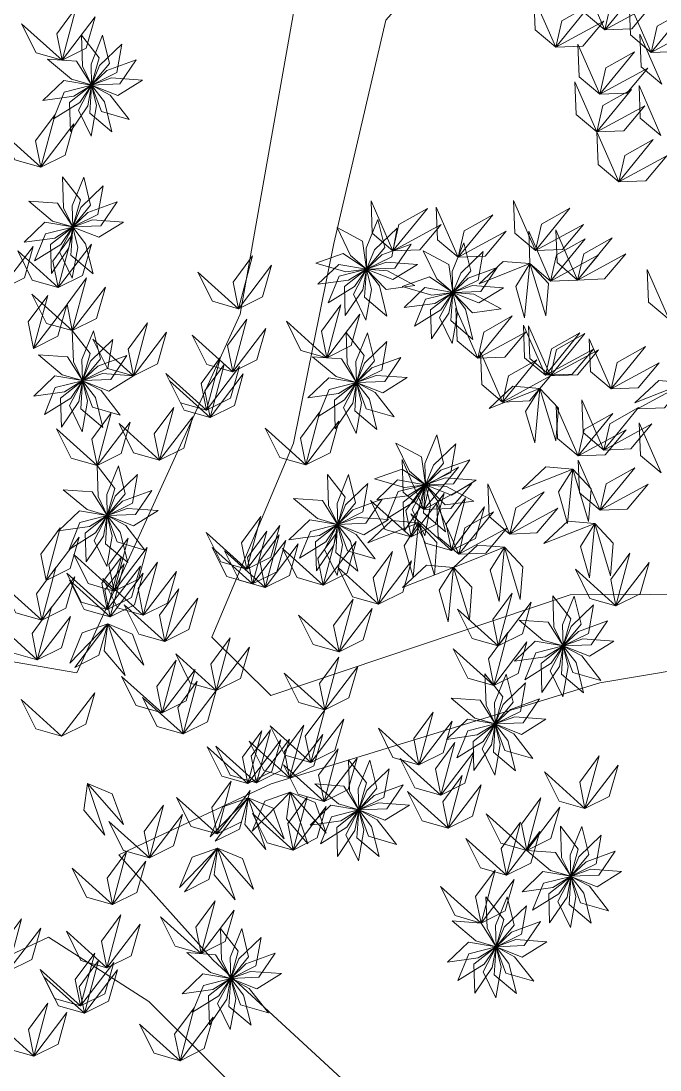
# Model space of a CAD drawing. Header units: inches. Extents: x 4350 to 28384, y -6772 to 993.
# Drawn here: x 5270.4 to 5340.5, y 601.8 to 717 of the extents above; entities that cross this region are included whole.
import ezdxf

# ---------------------------------------------------------------- set-up
doc = ezdxf.new("R2010")
doc.units = ezdxf.units.IN
doc.header["$MEASUREMENT"] = 0
doc.layers.add('nascosti', color=1, linetype='Continuous')

msp = doc.modelspace()

# ---------------------------------------------------------------- linework, layer by layer
at = {"layer": 'nascosti', "linetype": 'Continuous', "lineweight": 0}
for points in [[(5435.18, 640.83), (5410.03, 642.03), (5391.95, 647.76), (5366.13, 654.11), (5330.67, 653.97), (5297.83, 642.89), (5291.36, 649.31), (5300.3, 670.62), (5304.73, 692.56), (5310.44, 717.08), (5321.36, 729.38), (5333.59, 734.58), (5358.07, 738.54), (5380.67, 732.18), (5409, 740.67), (5439.26, 753.04)], [(5305.18, 745.43), (5294.45, 684.78), (5276.54, 645.38), (5236.54, 652.32), (5195.81, 680.54), (5195.71, 706.33), (5189.82, 730.16)], [(5440.23, 498.36), (5418.93, 504.08), (5403.46, 505.31), (5384.08, 514.9), (5363.53, 492.9), (5334.44, 512.13), (5313.09, 530.75), (5311.06, 555.89), (5312.89, 582.33), (5310.26, 596.51), (5291.49, 613.85), (5281.13, 625.41), (5297.87, 633.21), (5333.93, 644.31), (5365.51, 649.59), (5395.2, 641.32), (5435.2, 634.39)], [(5199.59, 535.47), (5207.93, 545.82), (5214.33, 558.74), (5219.45, 569.08), (5227.8, 576.2), (5243.87, 589.16), (5253.51, 598.87), (5265.06, 612.45), (5273.43, 616.36), (5284.42, 609.31), (5297.36, 596.46), (5304.5, 584.88), (5302.06, 547.47), (5305.35, 531.37)]]:
    msp.add_lwpolyline(points, dxfattribs=at)
at = {"layer": 'nascosti', "lineweight": 0}
for points in [[(5334.47, 716.03), (5332.21, 717.93), (5332.07, 721.52), (5334.47, 716.03)], [(5334.47, 716.03), (5335.14, 718.92), (5338.26, 720.68), (5334.47, 716.03)], [(5329.09, 714.12), (5326.83, 716.03), (5326.69, 719.61), (5329.09, 714.12)], [(5339.56, 713.54), (5337.29, 715.45), (5337.15, 719.03), (5339.56, 713.54)], [(5274.91, 712.68), (5274.33, 715.58), (5276.45, 718.47), (5274.91, 712.68)], [(5329.09, 714.12), (5329.76, 717.01), (5332.88, 718.77), (5329.09, 714.12)], [(5334.47, 716.03), (5337.44, 716.14), (5339.75, 718.89), (5334.47, 716.03)], [(5339.56, 713.54), (5340.22, 716.43), (5343.35, 718.19), (5339.56, 713.54)], [(5274.91, 712.68), (5272.06, 713.48), (5270.46, 716.69), (5274.91, 712.68)], [(5274.91, 712.68), (5277.57, 714), (5278.54, 717.45), (5274.91, 712.68)], [(5329.09, 714.12), (5332.06, 714.23), (5334.37, 716.98), (5329.09, 714.12)], [(5340.73, 710.06), (5338.46, 711.97), (5338.32, 715.55), (5340.73, 710.06)], [(5339.56, 713.54), (5342.52, 713.65), (5344.83, 716.4), (5339.56, 713.54)], [(5277.04, 715.44), (5277.15, 712.03), (5278.16, 709.96), (5278.99, 712.93), (5277.04, 715.44)], [(5279.37, 715.42), (5278.09, 712.26), (5278.16, 709.96), (5280.13, 712.33), (5279.37, 715.42)], [(5281.49, 714.46), (5279.04, 712.09), (5278.16, 709.95), (5280.93, 711.32), (5281.49, 714.46)], [(5333.93, 708.95), (5331.67, 710.86), (5331.53, 714.44), (5333.93, 708.95)], [(5333.93, 708.95), (5331.67, 710.86), (5331.53, 714.44), (5333.93, 708.95)], [(5333.93, 708.95), (5334.6, 711.84), (5337.72, 713.6), (5333.93, 708.95)], [(5333.93, 708.95), (5334.6, 711.84), (5337.72, 713.6), (5333.93, 708.95)], [(5273.32, 712.79), (5275.94, 710.6), (5278.15, 709.96), (5276.5, 712.56), (5273.32, 712.79)], [(5283.03, 712.71), (5279.83, 711.55), (5278.16, 709.95), (5281.25, 710.08), (5283.03, 712.71)], [(5333.93, 708.95), (5336.9, 709.06), (5339.21, 711.81), (5333.93, 708.95)], [(5333.93, 708.95), (5336.9, 709.06), (5339.21, 711.81), (5333.93, 708.95)], [(5272.81, 708.26), (5276.19, 708.73), (5278.15, 709.95), (5275.11, 710.46), (5272.81, 708.26)], [(5273.96, 706.23), (5276.85, 708.04), (5278.15, 709.95), (5275.16, 709.18), (5273.96, 706.23)], [(5275.83, 704.85), (5277.74, 707.67), (5278.15, 709.94), (5275.73, 708.03), (5275.83, 704.85)], [(5278.11, 704.34), (5278.7, 707.7), (5278.15, 709.94), (5276.72, 707.21), (5278.11, 704.34)], [(5280.39, 704.81), (5279.57, 708.12), (5278.16, 709.94), (5277.96, 706.86), (5280.39, 704.81)], [(5283.73, 710.49), (5280.33, 710.73), (5278.16, 709.94), (5281.03, 708.81), (5283.73, 710.49)], [(5282.29, 706.16), (5280.19, 708.85), (5278.16, 709.94), (5279.23, 707.05), (5282.29, 706.16)], [(5333.61, 704.82), (5331.34, 706.73), (5331.2, 710.32), (5333.61, 704.82)], [(5340.64, 704.42), (5338.37, 706.32), (5338.23, 709.91), (5340.64, 704.42)], [(5333.61, 704.82), (5334.27, 707.71), (5337.39, 709.47), (5333.61, 704.82)], [(5333.61, 704.82), (5336.57, 704.94), (5338.88, 707.68), (5333.61, 704.82)], [(5272.59, 700.92), (5272.01, 703.83), (5274.14, 706.72), (5272.59, 700.92)], [(5272.59, 700.92), (5275.25, 702.24), (5276.22, 705.7), (5272.59, 700.92)], [(5272.59, 700.92), (5269.74, 701.73), (5268.14, 704.94), (5272.59, 700.92)], [(5336.01, 699.33), (5333.74, 701.24), (5333.61, 704.82), (5336.01, 699.33)], [(5336.01, 699.33), (5336.68, 702.22), (5339.8, 703.98), (5336.01, 699.33)], [(5336.01, 699.33), (5338.98, 699.44), (5341.29, 702.19), (5336.01, 699.33)], [(5274.96, 699.86), (5275.08, 696.45), (5276.09, 694.37), (5276.92, 697.34), (5274.96, 699.86)], [(5277.29, 699.84), (5276.02, 696.68), (5276.09, 694.37), (5278.05, 696.75), (5277.29, 699.84)], [(5279.41, 698.87), (5276.96, 696.5), (5276.09, 694.37), (5278.85, 695.74), (5279.41, 698.87)], [(5271.25, 697.21), (5273.86, 695.02), (5276.08, 694.37), (5274.43, 696.98), (5271.25, 697.21)], [(5280.96, 697.13), (5277.76, 695.96), (5276.09, 694.37), (5279.17, 694.49), (5280.96, 697.13)], [(5311.23, 691.76), (5308.96, 693.67), (5308.83, 697.25), (5311.23, 691.76)], [(5326.86, 691.79), (5324.59, 693.7), (5324.45, 697.28), (5326.86, 691.79)], [(5311.23, 691.76), (5311.89, 694.65), (5315.02, 696.41), (5311.23, 691.76)], [(5318.38, 691.06), (5316.11, 692.97), (5315.97, 696.55), (5318.38, 691.06)], [(5326.86, 691.79), (5327.52, 694.68), (5330.65, 696.44), (5326.86, 691.79)], [(5270.74, 692.68), (5274.11, 693.15), (5276.07, 694.37), (5273.03, 694.88), (5270.74, 692.68)], [(5281.66, 694.91), (5278.26, 695.14), (5276.09, 694.36), (5278.96, 693.23), (5281.66, 694.91)], [(5309.57, 695.2), (5308.28, 692.05), (5308.34, 689.74), (5310.32, 692.11), (5309.57, 695.2)], [(5318.38, 691.06), (5319.04, 693.95), (5322.17, 695.71), (5318.38, 691.06)], [(5271.89, 690.65), (5274.78, 692.45), (5276.07, 694.36), (5273.09, 693.6), (5271.89, 690.65)], [(5273.76, 689.26), (5275.67, 692.09), (5276.08, 694.36), (5273.66, 692.44), (5273.76, 689.26)], [(5276.04, 688.76), (5276.63, 692.12), (5276.08, 694.36), (5274.65, 691.62), (5276.04, 688.76)], [(5278.32, 689.23), (5277.5, 692.53), (5276.08, 694.36), (5275.89, 691.28), (5278.32, 689.23)], [(5305.1, 694.31), (5306.58, 691.24), (5308.33, 689.74), (5307.9, 692.79), (5305.1, 694.31)], [(5311.69, 694.22), (5309.22, 691.87), (5308.34, 689.74), (5311.11, 691.09), (5311.69, 694.22)], [(5311.23, 691.76), (5314.19, 691.87), (5316.5, 694.62), (5311.23, 691.76)], [(5318.38, 691.06), (5321.34, 691.17), (5323.65, 693.92), (5318.38, 691.06)], [(5328.53, 688.43), (5326.26, 690.34), (5326.13, 693.92), (5328.53, 688.43)], [(5326.86, 691.79), (5329.82, 691.9), (5332.13, 694.65), (5326.86, 691.79)], [(5331.49, 688.54), (5329.23, 690.45), (5329.09, 694.04), (5331.49, 688.54)], [(5274.5, 687.71), (5273.91, 690.62), (5276.04, 693.51), (5274.5, 687.71)], [(5274.5, 687.71), (5277.15, 689.03), (5278.13, 692.49), (5274.5, 687.71)], [(5313.22, 692.47), (5310.01, 691.32), (5308.34, 689.73), (5311.42, 689.85), (5313.22, 692.47)], [(5319.02, 692.64), (5317.73, 689.48), (5317.79, 687.18), (5319.77, 689.55), (5319.02, 692.64)], [(5328.53, 688.43), (5329.19, 691.32), (5332.32, 693.08), (5328.53, 688.43)], [(5331.49, 688.54), (5332.16, 691.43), (5335.28, 693.19), (5331.49, 688.54)], [(5268.13, 687.45), (5270.79, 688.77), (5271.76, 692.22), (5268.13, 687.45)], [(5274.5, 687.71), (5271.64, 688.52), (5270.05, 691.73), (5274.5, 687.71)], [(5302.77, 690.39), (5306.04, 689.43), (5308.33, 689.74), (5305.76, 691.46), (5302.77, 690.39)], [(5314.55, 691.75), (5316.03, 688.68), (5317.79, 687.18), (5317.35, 690.23), (5314.55, 691.75)], [(5321.14, 691.66), (5318.68, 689.31), (5317.8, 687.18), (5320.57, 688.53), (5321.14, 691.66)], [(5331.49, 688.54), (5334.46, 688.66), (5336.77, 691.4), (5331.49, 688.54)], [(5294.26, 685.39), (5293.68, 688.3), (5295.81, 691.19), (5294.26, 685.39)], [(5294.26, 685.39), (5296.92, 686.71), (5297.89, 690.17), (5294.26, 685.39)], [(5302.98, 688.07), (5306.36, 688.53), (5308.32, 689.73), (5305.29, 690.26), (5302.98, 688.07)], [(5313.91, 690.25), (5310.52, 690.5), (5308.34, 689.73), (5311.2, 688.58), (5313.91, 690.25)], [(5326.26, 690.34), (5323.31, 690.58), (5320.69, 688.13), (5326.26, 690.34)], [(5326.26, 690.34), (5324.7, 687.82), (5325.68, 684.37), (5326.26, 690.34)], [(5326.26, 690.34), (5328.29, 688.17), (5328, 684.6), (5326.26, 690.34)], [(5328.53, 688.43), (5331.49, 688.54), (5333.8, 691.29), (5328.53, 688.43)], [(5294.26, 685.39), (5291.41, 686.2), (5289.81, 689.41), (5294.26, 685.39)], [(5304.12, 686.04), (5307.02, 687.83), (5308.32, 689.73), (5305.33, 688.98), (5304.12, 686.04)], [(5305.99, 684.64), (5307.91, 687.46), (5308.33, 689.73), (5305.9, 687.82), (5305.99, 684.64)], [(5308.26, 684.13), (5308.87, 687.48), (5308.33, 689.72), (5306.89, 687), (5308.26, 684.13)], [(5310.55, 684.58), (5309.74, 687.89), (5308.33, 689.72), (5308.12, 686.65), (5310.55, 684.58)], [(5313.64, 687.93), (5310.64, 689.55), (5308.34, 689.73), (5310.49, 687.51), (5313.64, 687.93)], [(5322.68, 689.91), (5319.47, 688.76), (5317.8, 687.17), (5320.88, 687.29), (5322.68, 689.91)], [(5341.53, 684.2), (5339.26, 686.11), (5339.12, 689.7), (5341.53, 684.2)], [(5276.04, 682.98), (5275.46, 685.88), (5277.58, 688.77), (5276.04, 682.98)], [(5312.22, 687.83), (5315.49, 686.87), (5317.78, 687.18), (5315.22, 688.9), (5312.22, 687.83)], [(5323.37, 687.69), (5319.97, 687.94), (5317.8, 687.17), (5320.66, 686.02), (5323.37, 687.69)], [(5271.79, 681.03), (5271.21, 683.94), (5273.34, 686.83), (5271.79, 681.03)], [(5276.04, 682.98), (5273.19, 683.78), (5271.59, 687), (5276.04, 682.98)], [(5276.04, 682.98), (5278.7, 684.3), (5279.67, 687.75), (5276.04, 682.98)], [(5312.44, 685.51), (5315.81, 685.97), (5317.78, 687.17), (5314.74, 687.7), (5312.44, 685.51)], [(5313.58, 683.47), (5316.47, 685.27), (5317.78, 687.17), (5314.79, 686.42), (5313.58, 683.47)], [(5315.44, 682.08), (5317.36, 684.9), (5317.78, 687.17), (5315.35, 685.26), (5315.44, 682.08)], [(5317.72, 681.57), (5318.32, 684.92), (5317.78, 687.16), (5316.34, 684.44), (5317.72, 681.57)], [(5320, 682.02), (5319.19, 685.33), (5317.79, 687.16), (5317.58, 684.08), (5320, 682.02)], [(5323.1, 685.37), (5320.09, 686.99), (5317.79, 687.16), (5319.94, 684.95), (5323.1, 685.37)], [(5271.79, 681.03), (5274.45, 682.36), (5275.42, 685.81), (5271.79, 681.03)], [(5303.98, 680.01), (5303.4, 682.91), (5305.52, 685.8), (5303.98, 680.01)], [(5303.98, 680.01), (5306.64, 681.33), (5307.61, 684.78), (5303.98, 680.01)], [(5320.54, 679.94), (5318.27, 681.85), (5318.13, 685.44), (5320.54, 679.94)], [(5320.54, 679.94), (5321.2, 682.83), (5324.32, 684.59), (5320.54, 679.94)], [(5282.74, 678.03), (5282.16, 680.93), (5284.28, 683.82), (5282.74, 678.03)], [(5293.65, 678.46), (5293.06, 681.36), (5295.19, 684.25), (5293.65, 678.46)], [(5303.98, 680.01), (5301.13, 680.81), (5299.53, 684.03), (5303.98, 680.01)], [(5327.95, 678.08), (5325.68, 679.99), (5325.54, 683.57), (5327.95, 678.08)], [(5328.51, 678), (5326.24, 679.91), (5326.1, 683.5), (5328.51, 678)], [(5276.04, 682.98), (5276.16, 679.57), (5277.16, 677.5), (5277.99, 680.47), (5276.04, 682.98)], [(5278.37, 682.96), (5277.1, 679.8), (5277.17, 677.49), (5279.13, 679.87), (5278.37, 682.96)], [(5282.74, 678.03), (5285.4, 679.35), (5286.37, 682.8), (5282.74, 678.03)], [(5293.65, 678.46), (5290.79, 679.27), (5289.19, 682.48), (5293.65, 678.46)], [(5293.65, 678.46), (5296.3, 679.78), (5297.28, 683.23), (5293.65, 678.46)], [(5306.11, 682.77), (5306.22, 679.36), (5307.23, 677.29), (5308.06, 680.26), (5306.11, 682.77)], [(5308.44, 682.75), (5307.16, 679.59), (5307.23, 677.29), (5309.2, 679.66), (5308.44, 682.75)], [(5320.54, 679.94), (5323.5, 680.06), (5325.81, 682.8), (5320.54, 679.94)], [(5327.95, 678.08), (5328.61, 680.97), (5331.74, 682.73), (5327.95, 678.08)], [(5328.51, 678), (5329.17, 680.89), (5332.3, 682.65), (5328.51, 678)], [(5280.49, 681.99), (5278.04, 679.63), (5277.17, 677.49), (5279.93, 678.86), (5280.49, 681.99)], [(5282.74, 678.03), (5279.89, 678.83), (5278.29, 682.05), (5282.74, 678.03)], [(5310.56, 681.79), (5308.11, 679.42), (5307.23, 677.28), (5310, 678.65), (5310.56, 681.79)], [(5327.95, 678.08), (5330.91, 678.19), (5333.22, 680.94), (5327.95, 678.08)], [(5335.16, 676.58), (5332.89, 678.49), (5332.75, 682.08), (5335.16, 676.58)], [(5335.16, 676.58), (5335.82, 679.47), (5338.95, 681.23), (5335.16, 676.58)], [(5272.33, 680.33), (5274.94, 678.14), (5277.16, 677.49), (5275.51, 680.1), (5272.33, 680.33)], [(5282.04, 680.25), (5278.84, 679.08), (5277.17, 677.49), (5280.25, 677.62), (5282.04, 680.25)], [(5290.76, 674.26), (5290.18, 677.16), (5292.3, 680.05), (5290.76, 674.26)], [(5302.39, 680.12), (5305.01, 677.93), (5307.22, 677.29), (5305.57, 679.89), (5302.39, 680.12)], [(5312.1, 680.04), (5308.9, 678.88), (5307.23, 677.28), (5310.32, 677.41), (5312.1, 680.04)], [(5323.24, 675.14), (5320.97, 677.05), (5320.83, 680.64), (5323.24, 675.14)], [(5323.24, 675.14), (5323.9, 678.03), (5327.03, 679.79), (5323.24, 675.14)], [(5328.51, 678), (5331.47, 678.12), (5333.78, 680.86), (5328.51, 678)], [(5291.17, 673.45), (5290.58, 676.36), (5292.71, 679.25), (5291.17, 673.45)], [(5290.76, 674.26), (5293.41, 675.58), (5294.39, 679.03), (5290.76, 674.26)], [(5335.16, 676.58), (5338.12, 676.7), (5340.43, 679.44), (5335.16, 676.58)], [(5271.82, 675.8), (5275.19, 676.27), (5277.15, 677.49), (5274.11, 678), (5271.82, 675.8)], [(5272.97, 673.77), (5275.86, 675.58), (5277.15, 677.48), (5274.17, 676.72), (5272.97, 673.77)], [(5274.84, 672.38), (5276.75, 675.21), (5277.16, 677.48), (5274.74, 675.57), (5274.84, 672.38)], [(5277.12, 671.88), (5277.71, 675.24), (5277.16, 677.48), (5275.73, 674.75), (5277.12, 671.88)], [(5279.4, 672.35), (5278.58, 675.65), (5277.16, 677.48), (5276.97, 674.4), (5279.4, 672.35)], [(5282.74, 678.03), (5279.34, 678.26), (5277.17, 677.48), (5280.04, 676.35), (5282.74, 678.03)], [(5281.3, 673.7), (5279.2, 676.39), (5277.17, 677.48), (5278.24, 674.59), (5281.3, 673.7)], [(5290.76, 674.26), (5287.91, 675.06), (5286.31, 678.28), (5290.76, 674.26)], [(5291.17, 673.45), (5293.82, 674.77), (5294.8, 678.23), (5291.17, 673.45)], [(5301.88, 675.59), (5305.26, 676.07), (5307.22, 677.28), (5304.18, 677.8), (5301.88, 675.59)], [(5312.8, 677.82), (5309.4, 678.06), (5307.23, 677.28), (5310.1, 676.14), (5312.8, 677.82)], [(5323.24, 675.14), (5326.2, 675.26), (5328.51, 678), (5323.24, 675.14)], [(5343.34, 677.26), (5340.39, 677.5), (5337.77, 675.05), (5343.34, 677.26)], [(5291.17, 673.45), (5288.31, 674.26), (5286.71, 677.47), (5291.17, 673.45)], [(5303.03, 673.56), (5305.92, 675.37), (5307.22, 677.28), (5304.23, 676.51), (5303.03, 673.56)], [(5304.9, 672.18), (5306.81, 675), (5307.22, 677.27), (5304.8, 675.36), (5304.9, 672.18)], [(5307.18, 671.67), (5307.77, 675.03), (5307.22, 677.27), (5305.79, 674.54), (5307.18, 671.67)], [(5309.46, 672.14), (5308.64, 675.45), (5307.23, 677.27), (5307.03, 674.19), (5309.46, 672.14)], [(5311.36, 673.5), (5309.26, 676.18), (5307.23, 677.27), (5308.3, 674.38), (5311.36, 673.5)], [(5327.35, 676.63), (5324.4, 676.87), (5321.78, 674.42), (5327.35, 676.63)], [(5327.35, 676.63), (5325.79, 674.11), (5326.78, 670.66), (5327.35, 676.63)], [(5327.35, 676.63), (5329.38, 674.47), (5329.09, 670.89), (5327.35, 676.63)], [(5338.07, 674.4), (5341.03, 674.51), (5343.34, 677.26), (5338.07, 674.4)], [(5334.37, 669.87), (5332.1, 671.78), (5331.96, 675.37), (5334.37, 669.87)], [(5285.62, 668.76), (5285.04, 671.66), (5287.17, 674.55), (5285.62, 668.76)], [(5301.66, 668.25), (5301.08, 671.16), (5303.21, 674.05), (5301.66, 668.25)], [(5331.56, 669.22), (5329.29, 671.13), (5329.15, 674.72), (5331.56, 669.22)], [(5334.37, 669.87), (5335.03, 672.76), (5338.16, 674.52), (5334.37, 669.87)], [(5278.76, 668.16), (5278.17, 671.06), (5280.3, 673.95), (5278.76, 668.16)], [(5278.76, 668.16), (5281.41, 669.48), (5282.39, 672.93), (5278.76, 668.16)], [(5285.62, 668.76), (5288.28, 670.08), (5289.25, 673.53), (5285.62, 668.76)], [(5301.66, 668.25), (5304.32, 669.57), (5305.29, 673.03), (5301.66, 668.25)], [(5331.56, 669.22), (5332.22, 672.11), (5335.35, 673.87), (5331.56, 669.22)], [(5278.76, 668.16), (5275.91, 668.97), (5274.31, 672.18), (5278.76, 668.16)], [(5285.62, 668.76), (5282.77, 669.56), (5281.17, 672.78), (5285.62, 668.76)], [(5301.66, 668.25), (5298.81, 669.06), (5297.21, 672.27), (5301.66, 668.25)], [(5331.56, 669.22), (5334.52, 669.34), (5336.83, 672.08), (5331.56, 669.22)], [(5334.37, 669.87), (5337.33, 669.99), (5339.64, 672.73), (5334.37, 669.87)], [(5340.67, 667.36), (5338.4, 669.27), (5338.26, 672.86), (5340.67, 667.36)], [(5311.55, 670.63), (5313.03, 667.56), (5314.79, 666.06), (5314.35, 669.11), (5311.55, 670.63)], [(5316.03, 671.52), (5314.73, 668.37), (5314.8, 666.06), (5316.77, 668.43), (5316.03, 671.52)], [(5318.14, 670.54), (5315.68, 668.19), (5314.8, 666.06), (5317.57, 667.41), (5318.14, 670.54)], [(5314.63, 663.33), (5312.36, 665.24), (5312.22, 668.83), (5314.63, 663.33)], [(5319.68, 668.79), (5316.47, 667.64), (5314.8, 666.05), (5317.88, 666.17), (5319.68, 668.79)], [(5333.97, 663.25), (5331.71, 665.16), (5331.57, 668.74), (5333.97, 663.25)], [(5278.76, 668.16), (5278.88, 664.75), (5279.88, 662.68), (5280.71, 665.65), (5278.76, 668.16)], [(5281.09, 668.14), (5279.81, 664.98), (5279.88, 662.67), (5281.85, 665.05), (5281.09, 668.14)], [(5283.21, 667.17), (5280.76, 664.81), (5279.89, 662.67), (5282.65, 664.04), (5283.21, 667.17)], [(5304.03, 667.19), (5304.15, 663.78), (5305.16, 661.7), (5305.99, 664.68), (5304.03, 667.19)], [(5306.36, 667.17), (5305.09, 664.01), (5305.16, 661.7), (5307.13, 664.08), (5306.36, 667.17)], [(5309.22, 666.71), (5312.5, 665.76), (5314.78, 666.06), (5312.22, 667.78), (5309.22, 666.71)], [(5314.63, 663.33), (5315.29, 666.22), (5318.42, 667.98), (5314.63, 663.33)], [(5330.96, 667.77), (5328.01, 668.01), (5325.39, 665.56), (5330.96, 667.77)], [(5330.96, 667.77), (5329.4, 665.26), (5330.39, 661.8), (5330.96, 667.77)], [(5330.96, 667.77), (5332.99, 665.61), (5332.7, 662.03), (5330.96, 667.77)], [(5333.97, 663.25), (5334.64, 666.14), (5337.76, 667.9), (5333.97, 663.25)], [(5308.48, 666.2), (5306.03, 663.84), (5305.16, 661.7), (5307.92, 663.07), (5308.48, 666.2)], [(5309.44, 664.39), (5312.82, 664.85), (5314.78, 666.05), (5311.74, 666.58), (5309.44, 664.39)], [(5310.58, 662.36), (5313.48, 664.15), (5314.78, 666.05), (5311.79, 665.3), (5310.58, 662.36)], [(5312.45, 660.96), (5314.36, 663.78), (5314.78, 666.05), (5312.36, 664.14), (5312.45, 660.96)], [(5313.22, 660.32), (5312.63, 663.22), (5314.76, 666.11), (5313.22, 660.32)], [(5314.72, 660.45), (5315.33, 663.8), (5314.79, 666.04), (5313.34, 663.32), (5314.72, 660.45)], [(5317, 660.9), (5316.19, 664.21), (5314.79, 666.04), (5314.58, 662.97), (5317, 660.9)], [(5314.63, 663.33), (5317.59, 663.45), (5319.9, 666.19), (5314.63, 663.33)], [(5320.37, 666.57), (5316.97, 666.82), (5314.8, 666.05), (5317.66, 664.9), (5320.37, 666.57)], [(5320.1, 664.25), (5317.1, 665.87), (5314.8, 666.05), (5316.94, 663.83), (5320.1, 664.25)], [(5324.04, 660.64), (5321.77, 662.55), (5321.63, 666.14), (5324.04, 660.64)], [(5333.97, 663.25), (5336.94, 663.36), (5339.25, 666.11), (5333.97, 663.25)], [(5275.05, 665.51), (5277.66, 663.32), (5279.87, 662.67), (5278.22, 665.28), (5275.05, 665.51)], [(5284.76, 665.43), (5281.55, 664.26), (5279.89, 662.67), (5282.97, 662.8), (5284.76, 665.43)], [(5313.22, 660.32), (5315.87, 661.64), (5316.85, 665.09), (5313.22, 660.32)], [(5324.04, 660.64), (5324.7, 663.53), (5327.83, 665.29), (5324.04, 660.64)], [(5300.32, 664.54), (5302.93, 662.35), (5305.15, 661.7), (5303.5, 664.31), (5300.32, 664.54)], [(5310.03, 664.46), (5306.83, 663.29), (5305.16, 661.7), (5308.24, 661.83), (5310.03, 664.46)], [(5313.22, 660.32), (5310.37, 661.13), (5308.77, 664.34), (5313.22, 660.32)], [(5318.47, 658.43), (5316.2, 660.34), (5316.06, 663.93), (5318.47, 658.43)], [(5317.65, 658.84), (5317.06, 661.74), (5319.19, 664.63), (5317.65, 658.84)], [(5274.53, 660.98), (5277.91, 661.45), (5279.87, 662.67), (5276.83, 663.18), (5274.53, 660.98)], [(5275.68, 658.95), (5278.57, 660.76), (5279.87, 662.66), (5276.88, 661.9), (5275.68, 658.95)], [(5277.56, 657.57), (5279.46, 660.39), (5279.87, 662.66), (5277.45, 660.75), (5277.56, 657.57)], [(5279.83, 657.06), (5280.42, 660.42), (5279.87, 662.66), (5278.45, 659.93), (5279.83, 657.06)], [(5282.12, 657.53), (5281.29, 660.84), (5279.88, 662.66), (5279.68, 659.58), (5282.12, 657.53)], [(5284.01, 658.88), (5281.91, 661.57), (5279.88, 662.66), (5280.96, 659.77), (5284.01, 658.88)], [(5285.46, 663.21), (5282.06, 663.44), (5279.89, 662.66), (5282.75, 661.53), (5285.46, 663.21)], [(5295.18, 656.78), (5294.59, 659.69), (5296.72, 662.58), (5295.18, 656.78)], [(5317.65, 658.84), (5314.79, 659.65), (5313.19, 662.86), (5317.65, 658.84)], [(5317.65, 658.84), (5320.3, 660.16), (5321.28, 663.61), (5317.65, 658.84)], [(5318.47, 658.43), (5319.13, 661.32), (5322.25, 663.08), (5318.47, 658.43)], [(5324.04, 660.64), (5327, 660.76), (5329.31, 663.5), (5324.04, 660.64)], [(5295.18, 656.78), (5297.83, 658.1), (5298.81, 661.56), (5295.18, 656.78)], [(5299.81, 660.01), (5303.18, 660.48), (5305.14, 661.7), (5302.1, 662.21), (5299.81, 660.01)], [(5300.96, 657.98), (5303.85, 659.79), (5305.14, 661.69), (5302.16, 660.93), (5300.96, 657.98)], [(5302.83, 656.59), (5304.74, 659.42), (5305.15, 661.69), (5302.73, 659.77), (5302.83, 656.59)], [(5305.11, 656.09), (5305.7, 659.45), (5305.15, 661.69), (5303.72, 658.95), (5305.11, 656.09)], [(5307.39, 656.56), (5306.57, 659.86), (5305.15, 661.69), (5304.96, 658.61), (5307.39, 656.56)], [(5310.73, 662.24), (5307.33, 662.47), (5305.16, 661.69), (5308.03, 660.56), (5310.73, 662.24)], [(5309.29, 657.91), (5307.19, 660.6), (5305.16, 661.69), (5306.23, 658.8), (5309.29, 657.91)], [(5314.03, 661.88), (5311.08, 662.12), (5308.46, 659.67), (5314.03, 661.88)], [(5314.03, 661.88), (5312.47, 659.36), (5313.45, 655.91), (5314.03, 661.88)], [(5314.03, 661.88), (5316.06, 659.72), (5315.77, 656.14), (5314.03, 661.88)], [(5333.38, 661.8), (5330.42, 662.04), (5327.8, 659.59), (5333.38, 661.8)], [(5333.38, 661.8), (5331.82, 659.28), (5332.8, 655.83), (5333.38, 661.8)], [(5333.38, 661.8), (5335.4, 659.63), (5335.11, 656.06), (5333.38, 661.8)], [(5273.16, 655.53), (5272.57, 658.43), (5274.7, 661.32), (5273.16, 655.53)], [(5273.16, 655.53), (5275.81, 656.85), (5276.79, 660.3), (5273.16, 655.53)], [(5295.18, 656.78), (5292.33, 657.59), (5290.73, 660.8), (5295.18, 656.78)], [(5295.83, 655.16), (5295.25, 658.07), (5297.38, 660.96), (5295.83, 655.16)], [(5297.2, 654.78), (5296.62, 657.68), (5298.74, 660.57), (5297.2, 654.78)], [(5303.57, 655.04), (5302.98, 657.95), (5305.11, 660.84), (5303.57, 655.04)], [(5318.47, 658.43), (5321.43, 658.55), (5323.74, 661.29), (5318.47, 658.43)], [(5280.64, 654.38), (5280.05, 657.29), (5282.18, 660.18), (5280.64, 654.38)], [(5280.64, 654.38), (5283.29, 655.7), (5284.27, 659.16), (5280.64, 654.38)], [(5295.83, 655.16), (5292.98, 655.97), (5291.38, 659.18), (5295.83, 655.16)], [(5295.83, 655.16), (5298.49, 656.48), (5299.47, 659.94), (5295.83, 655.16)], [(5297.2, 654.78), (5299.86, 656.1), (5300.83, 659.55), (5297.2, 654.78)], [(5303.57, 655.04), (5300.72, 655.85), (5299.12, 659.06), (5303.57, 655.04)], [(5303.57, 655.04), (5306.22, 656.36), (5307.2, 659.82), (5303.57, 655.04)], [(5323.45, 659.19), (5320.49, 659.43), (5317.87, 656.98), (5323.45, 659.19)], [(5323.45, 659.19), (5321.88, 656.67), (5322.87, 653.22), (5323.45, 659.19)], [(5323.45, 659.19), (5325.47, 657.03), (5325.18, 653.45), (5323.45, 659.19)], [(5280.64, 654.38), (5277.79, 655.19), (5276.19, 658.4), (5280.64, 654.38)], [(5279.87, 652.34), (5279.29, 655.25), (5281.42, 658.14), (5279.87, 652.34)], [(5297.2, 654.78), (5294.35, 655.58), (5292.75, 658.8), (5297.2, 654.78)], [(5309.65, 652.93), (5309.06, 655.84), (5311.19, 658.73), (5309.65, 652.93)], [(5335.7, 652.76), (5335.12, 655.66), (5337.24, 658.55), (5335.7, 652.76)], [(5272.68, 651.18), (5272.1, 654.08), (5274.22, 656.97), (5272.68, 651.18)], [(5280.19, 651.56), (5279.61, 654.47), (5281.73, 657.36), (5280.19, 651.56)], [(5279.87, 652.34), (5282.53, 653.66), (5283.51, 657.11), (5279.87, 652.34)], [(5283.83, 651.74), (5283.25, 654.65), (5285.38, 657.54), (5283.83, 651.74)], [(5309.65, 652.93), (5306.8, 653.74), (5305.2, 656.95), (5309.65, 652.93)], [(5309.65, 652.93), (5312.3, 654.26), (5313.28, 657.71), (5309.65, 652.93)], [(5317.87, 656.98), (5314.92, 657.22), (5312.29, 654.77), (5317.87, 656.98)], [(5317.87, 656.98), (5316.31, 654.46), (5317.29, 651.01), (5317.87, 656.98)], [(5317.87, 656.98), (5319.9, 654.82), (5319.61, 651.24), (5317.87, 656.98)], [(5335.7, 652.76), (5332.85, 653.57), (5331.25, 656.78), (5335.7, 652.76)], [(5335.7, 652.76), (5338.35, 654.08), (5339.33, 657.53), (5335.7, 652.76)], [(5272.68, 651.18), (5275.33, 652.5), (5276.31, 655.95), (5272.68, 651.18)], [(5279.87, 652.34), (5277.02, 653.15), (5275.42, 656.36), (5279.87, 652.34)], [(5283.83, 651.74), (5280.98, 652.55), (5279.38, 655.76), (5283.83, 651.74)], [(5280.19, 651.56), (5282.85, 652.88), (5283.82, 656.33), (5280.19, 651.56)], [(5283.83, 651.74), (5286.49, 653.06), (5287.46, 656.52), (5283.83, 651.74)], [(5272.68, 651.18), (5269.83, 651.98), (5268.23, 655.19), (5272.68, 651.18)], [(5280.19, 651.56), (5277.34, 652.37), (5275.74, 655.58), (5280.19, 651.56)], [(5286.19, 648.83), (5285.6, 651.74), (5287.73, 654.63), (5286.19, 648.83)], [(5286.19, 648.83), (5288.84, 650.15), (5289.82, 653.61), (5286.19, 648.83)], [(5305.31, 647.7), (5304.72, 650.6), (5306.85, 653.49), (5305.31, 647.7)], [(5322.78, 648.37), (5322.19, 651.27), (5324.32, 654.16), (5322.78, 648.37)], [(5328.78, 653.84), (5328.9, 650.44), (5329.91, 648.36), (5330.74, 651.33), (5328.78, 653.84)], [(5331.11, 653.82), (5329.84, 650.66), (5329.91, 648.36), (5331.88, 650.73), (5331.11, 653.82)], [(5272.2, 646.82), (5271.62, 649.73), (5273.74, 652.62), (5272.2, 646.82)], [(5286.19, 648.83), (5283.34, 649.64), (5281.74, 652.85), (5286.19, 648.83)], [(5305.31, 647.7), (5307.96, 649.02), (5308.94, 652.47), (5305.31, 647.7)], [(5322.78, 648.37), (5319.92, 649.17), (5318.32, 652.38), (5322.78, 648.37)], [(5322.78, 648.37), (5325.43, 649.69), (5326.41, 653.14), (5322.78, 648.37)], [(5333.23, 652.86), (5330.78, 650.49), (5329.91, 648.36), (5332.67, 649.73), (5333.23, 652.86)], [(5272.2, 646.82), (5274.86, 648.15), (5275.83, 651.6), (5272.2, 646.82)], [(5305.31, 647.7), (5302.46, 648.5), (5300.86, 651.72), (5305.31, 647.7)], [(5325.07, 651.19), (5327.68, 649), (5329.9, 648.36), (5328.25, 650.96), (5325.07, 651.19)], [(5334.78, 651.11), (5331.58, 649.95), (5329.91, 648.35), (5332.99, 648.48), (5334.78, 651.11)], [(5272.2, 646.82), (5269.35, 647.63), (5267.75, 650.84), (5272.2, 646.82)], [(5279.93, 650.77), (5277.13, 649.78), (5275.75, 646.47), (5279.93, 650.77)], [(5276.3, 646), (5278.95, 647.32), (5279.93, 650.77), (5276.3, 646)], [(5279.93, 650.77), (5279.54, 647.83), (5281.85, 645.09), (5279.93, 650.77)], [(5279.93, 650.77), (5282.66, 649.63), (5283.87, 646.25), (5279.93, 650.77)], [(5291.84, 643.46), (5291.25, 646.36), (5293.38, 649.25), (5291.84, 643.46)], [(5322.3, 644.01), (5321.71, 646.92), (5323.84, 649.81), (5322.3, 644.01)], [(5322.3, 644.01), (5324.95, 645.34), (5325.93, 648.79), (5322.3, 644.01)], [(5324.56, 646.66), (5327.93, 647.14), (5329.89, 648.35), (5326.85, 648.87), (5324.56, 646.66)], [(5335.48, 648.89), (5332.08, 649.13), (5329.91, 648.35), (5332.78, 647.21), (5335.48, 648.89)], [(5291.84, 643.46), (5294.49, 644.78), (5295.47, 648.23), (5291.84, 643.46)], [(5322.3, 644.01), (5319.44, 644.82), (5317.84, 648.03), (5322.3, 644.01)], [(5325.71, 644.63), (5328.6, 646.44), (5329.89, 648.35), (5326.91, 647.58), (5325.71, 644.63)], [(5327.58, 643.25), (5329.49, 646.08), (5329.9, 648.35), (5327.48, 646.43), (5327.58, 643.25)], [(5329.86, 642.75), (5330.45, 646.1), (5329.9, 648.34), (5328.47, 645.61), (5329.86, 642.75)], [(5332.14, 643.21), (5331.32, 646.52), (5329.9, 648.34), (5329.71, 645.26), (5332.14, 643.21)], [(5334.04, 644.57), (5331.94, 647.25), (5329.91, 648.34), (5330.98, 645.45), (5334.04, 644.57)], [(5285.89, 640.99), (5285.3, 643.9), (5287.43, 646.79), (5285.89, 640.99)], [(5291.84, 643.46), (5288.98, 644.26), (5287.39, 647.48), (5291.84, 643.46)], [(5303.74, 641.33), (5303.16, 644.24), (5305.28, 647.13), (5303.74, 641.33)], [(5285.89, 640.99), (5288.54, 642.31), (5289.52, 645.77), (5285.89, 640.99)], [(5303.74, 641.33), (5300.89, 642.14), (5299.29, 645.35), (5303.74, 641.33)], [(5303.74, 641.33), (5306.4, 642.65), (5307.37, 646.11), (5303.74, 641.33)], [(5321.32, 645.27), (5321.44, 641.86), (5322.44, 639.79), (5323.27, 642.76), (5321.32, 645.27)], [(5323.65, 645.25), (5322.37, 642.09), (5322.45, 639.79), (5324.41, 642.16), (5323.65, 645.25)], [(5285.89, 640.99), (5283.04, 641.8), (5281.44, 645.01), (5285.89, 640.99)], [(5288.21, 638.68), (5287.62, 641.59), (5289.75, 644.48), (5288.21, 638.68)], [(5325.77, 644.29), (5323.32, 641.92), (5322.45, 639.78), (5325.21, 641.15), (5325.77, 644.29)], [(5274.87, 638.44), (5277.53, 639.76), (5278.5, 643.21), (5274.87, 638.44)], [(5288.21, 638.68), (5290.86, 640), (5291.84, 643.46), (5288.21, 638.68)], [(5274.87, 638.44), (5272.02, 639.24), (5270.42, 642.46), (5274.87, 638.44)], [(5288.21, 638.68), (5285.35, 639.49), (5283.75, 642.7), (5288.21, 638.68)], [(5317.61, 642.62), (5320.22, 640.43), (5322.44, 639.79), (5320.78, 642.39), (5317.61, 642.62)], [(5327.32, 642.54), (5324.11, 641.38), (5322.45, 639.78), (5325.53, 639.91), (5327.32, 642.54)], [(5302.2, 635.54), (5301.61, 638.44), (5303.74, 641.33), (5302.2, 635.54)], [(5314.08, 635.3), (5313.5, 638.2), (5315.63, 641.09), (5314.08, 635.3)], [(5302.2, 635.54), (5299.35, 636.34), (5297.75, 639.56), (5302.2, 635.54)], [(5299.89, 633.87), (5299.31, 636.77), (5301.44, 639.66), (5299.89, 633.87)], [(5302.2, 635.54), (5304.85, 636.86), (5305.83, 640.31), (5302.2, 635.54)], [(5314.08, 635.3), (5316.74, 636.62), (5317.71, 640.07), (5314.08, 635.3)], [(5317.1, 638.09), (5320.47, 638.57), (5322.43, 639.78), (5319.39, 640.3), (5317.1, 638.09)], [(5318.25, 636.06), (5321.14, 637.87), (5322.43, 639.78), (5319.44, 639.01), (5318.25, 636.06)], [(5320.12, 634.68), (5322.03, 637.5), (5322.43, 639.77), (5320.02, 637.86), (5320.12, 634.68)], [(5322.4, 634.17), (5322.99, 637.53), (5322.44, 639.77), (5321.01, 637.04), (5322.4, 634.17)], [(5324.68, 634.64), (5323.85, 637.95), (5322.44, 639.77), (5322.25, 636.69), (5324.68, 634.64)], [(5326.58, 635.99), (5324.48, 638.68), (5322.44, 639.77), (5323.52, 636.88), (5326.58, 635.99)], [(5328.02, 640.32), (5324.62, 640.56), (5322.45, 639.78), (5325.32, 638.64), (5328.02, 640.32)], [(5295.3, 633.24), (5294.71, 636.15), (5296.84, 639.04), (5295.3, 633.24)], [(5296.24, 633.33), (5295.65, 636.24), (5297.78, 639.13), (5296.24, 633.33)], [(5299.89, 633.87), (5302.55, 635.19), (5303.53, 638.64), (5299.89, 633.87)], [(5314.08, 635.3), (5311.23, 636.1), (5309.63, 639.31), (5314.08, 635.3)], [(5295.3, 633.24), (5292.45, 634.05), (5290.85, 637.26), (5295.3, 633.24)], [(5296.24, 633.33), (5293.38, 634.14), (5291.78, 637.35), (5296.24, 633.33)], [(5295.3, 633.24), (5297.95, 634.56), (5298.93, 638.02), (5295.3, 633.24)], [(5299.89, 633.87), (5297.04, 634.67), (5295.44, 637.89), (5299.89, 633.87)], [(5296.24, 633.33), (5298.89, 634.65), (5299.87, 638.11), (5296.24, 633.33)], [(5316.47, 631.96), (5315.89, 634.87), (5318.01, 637.76), (5316.47, 631.96)], [(5303.66, 631.27), (5303.07, 634.17), (5305.2, 637.06), (5303.66, 631.27)], [(5303.66, 631.27), (5306.31, 632.59), (5307.29, 636.04), (5303.66, 631.27)], [(5316.47, 631.96), (5319.12, 633.28), (5320.1, 636.73), (5316.47, 631.96)], [(5332.3, 630.49), (5331.72, 633.4), (5333.85, 636.29), (5332.3, 630.49)], [(5303.66, 631.27), (5300.81, 632.07), (5299.21, 635.29), (5303.66, 631.27)], [(5306.35, 635.84), (5306.47, 632.43), (5307.48, 630.35), (5308.31, 633.32), (5306.35, 635.84)], [(5308.68, 635.82), (5307.41, 632.66), (5307.48, 630.35), (5309.45, 632.73), (5308.68, 635.82)], [(5310.8, 634.85), (5308.35, 632.48), (5307.48, 630.35), (5310.24, 631.72), (5310.8, 634.85)], [(5316.47, 631.96), (5313.62, 632.77), (5312.02, 635.98), (5316.47, 631.96)], [(5332.3, 630.49), (5334.96, 631.81), (5335.93, 635.27), (5332.3, 630.49)], [(5317.29, 628.34), (5316.71, 631.24), (5318.83, 634.13), (5317.29, 628.34)], [(5332.3, 630.49), (5329.45, 631.3), (5327.85, 634.51), (5332.3, 630.49)], [(5277.7, 633.26), (5277.31, 630.32), (5279.62, 627.58), (5277.7, 633.26)], [(5277.7, 633.26), (5280.43, 632.12), (5281.64, 628.74), (5277.7, 633.26)], [(5291.94, 627.7), (5291.35, 630.61), (5293.48, 633.5), (5291.94, 627.7)], [(5291.94, 627.7), (5291.35, 630.61), (5293.48, 633.5), (5291.94, 627.7)], [(5302.64, 633.19), (5305.25, 631), (5307.47, 630.35), (5305.82, 632.96), (5302.64, 633.19)], [(5312.35, 633.11), (5309.15, 631.94), (5307.48, 630.34), (5310.56, 630.47), (5312.35, 633.11)], [(5317.29, 628.34), (5319.94, 629.66), (5320.92, 633.11), (5317.29, 628.34)], [(5291.94, 627.7), (5289.08, 628.51), (5287.48, 631.72), (5291.94, 627.7)], [(5291.94, 627.7), (5289.08, 628.51), (5287.48, 631.72), (5291.94, 627.7)], [(5295.35, 631.68), (5292.56, 630.68), (5291.18, 627.37), (5295.35, 631.68)], [(5291.72, 626.9), (5294.37, 628.22), (5295.35, 631.68), (5291.72, 626.9)], [(5291.94, 627.7), (5294.59, 629.03), (5295.57, 632.48), (5291.94, 627.7)], [(5291.94, 627.7), (5294.59, 629.03), (5295.57, 632.48), (5291.94, 627.7)], [(5295.35, 631.68), (5294.96, 628.74), (5297.28, 626), (5295.35, 631.68)], [(5295.35, 631.68), (5298.09, 630.54), (5299.29, 627.16), (5295.35, 631.68)], [(5299.95, 632.3), (5297.15, 631.3), (5295.77, 627.99), (5299.95, 632.3)], [(5299.95, 632.3), (5299.56, 629.36), (5301.87, 626.62), (5299.95, 632.3)], [(5300.27, 625.93), (5299.68, 628.84), (5301.81, 631.73), (5300.27, 625.93)], [(5299.95, 632.3), (5302.68, 631.16), (5303.89, 627.78), (5299.95, 632.3)], [(5317.29, 628.34), (5314.44, 629.14), (5312.84, 632.36), (5317.29, 628.34)], [(5325.91, 625.89), (5325.33, 628.79), (5327.45, 631.68), (5325.91, 625.89)], [(5284.51, 625.06), (5283.93, 627.97), (5286.05, 630.86), (5284.51, 625.06)], [(5300.27, 625.93), (5302.92, 627.26), (5303.9, 630.71), (5300.27, 625.93)], [(5302.13, 628.66), (5305.5, 629.13), (5307.46, 630.35), (5304.42, 630.86), (5302.13, 628.66)], [(5303.28, 626.63), (5306.17, 628.43), (5307.46, 630.34), (5304.48, 629.57), (5303.28, 626.63)], [(5305.15, 625.24), (5307.06, 628.07), (5307.47, 630.34), (5305.05, 628.42), (5305.15, 625.24)], [(5307.43, 624.74), (5308.02, 628.1), (5307.47, 630.34), (5306.04, 627.6), (5307.43, 624.74)], [(5309.71, 625.21), (5308.89, 628.51), (5307.47, 630.34), (5307.28, 627.26), (5309.71, 625.21)], [(5313.05, 630.88), (5309.65, 631.12), (5307.48, 630.34), (5310.35, 629.2), (5313.05, 630.88)], [(5311.61, 626.56), (5309.51, 629.25), (5307.48, 630.34), (5308.55, 627.44), (5311.61, 626.56)], [(5325.91, 625.89), (5328.57, 627.21), (5329.54, 630.66), (5325.91, 625.89)], [(5284.51, 625.06), (5281.66, 625.87), (5280.06, 629.08), (5284.51, 625.06)], [(5284.51, 625.06), (5287.16, 626.38), (5288.14, 629.84), (5284.51, 625.06)], [(5300.27, 625.93), (5297.42, 626.74), (5295.82, 629.95), (5300.27, 625.93)], [(5325.91, 625.89), (5323.06, 626.69), (5321.46, 629.91), (5325.91, 625.89)], [(5323.69, 623.18), (5323.11, 626.09), (5325.24, 628.98), (5323.69, 623.18)], [(5323.69, 623.18), (5326.35, 624.51), (5327.33, 627.96), (5323.69, 623.18)], [(5329.62, 628.54), (5329.74, 625.13), (5330.74, 623.05), (5331.57, 626.02), (5329.62, 628.54)], [(5331.95, 628.52), (5330.68, 625.36), (5330.75, 623.05), (5332.71, 625.43), (5331.95, 628.52)], [(5323.69, 623.18), (5320.84, 623.99), (5319.24, 627.2), (5323.69, 623.18)], [(5334.07, 627.55), (5331.62, 625.18), (5330.75, 623.05), (5333.51, 624.42), (5334.07, 627.55)], [(5280.46, 619.94), (5279.87, 622.85), (5282, 625.74), (5280.46, 619.94)], [(5291.99, 626.14), (5289.2, 625.14), (5287.81, 621.83), (5291.99, 626.14)], [(5288.36, 621.36), (5291.01, 622.68), (5291.99, 626.14), (5288.36, 621.36)], [(5291.99, 626.14), (5291.6, 623.2), (5293.91, 620.46), (5291.99, 626.14)], [(5291.99, 626.14), (5294.72, 625), (5295.93, 621.62), (5291.99, 626.14)], [(5325.91, 625.89), (5328.52, 623.7), (5330.74, 623.05), (5329.08, 625.66), (5325.91, 625.89)], [(5335.62, 625.81), (5332.42, 624.64), (5330.75, 623.05), (5333.83, 623.17), (5335.62, 625.81)], [(5280.46, 619.94), (5283.11, 621.26), (5284.09, 624.72), (5280.46, 619.94)], [(5280.46, 619.94), (5277.61, 620.75), (5276.01, 623.96), (5280.46, 619.94)], [(5320.89, 617.92), (5320.3, 620.83), (5322.43, 623.72), (5320.89, 617.92)], [(5325.4, 621.36), (5328.77, 621.83), (5330.73, 623.05), (5327.69, 623.56), (5325.4, 621.36)], [(5336.32, 623.59), (5332.92, 623.82), (5330.75, 623.04), (5333.62, 621.91), (5336.32, 623.59)], [(5320.89, 617.92), (5323.54, 619.25), (5324.52, 622.7), (5320.89, 617.92)], [(5326.55, 619.33), (5329.44, 621.14), (5330.73, 623.04), (5327.75, 622.28), (5326.55, 619.33)], [(5328.42, 617.94), (5330.33, 620.77), (5330.74, 623.04), (5328.32, 621.12), (5328.42, 617.94)], [(5330.7, 617.44), (5331.29, 620.8), (5330.74, 623.04), (5329.31, 620.3), (5330.7, 617.44)], [(5332.98, 617.91), (5332.16, 621.21), (5330.74, 623.04), (5330.55, 619.96), (5332.98, 617.91)], [(5334.88, 619.26), (5332.78, 621.95), (5330.75, 623.04), (5331.82, 620.15), (5334.88, 619.26)], [(5320.89, 617.92), (5318.04, 618.73), (5316.44, 621.94), (5320.89, 617.92)], [(5290.18, 614.56), (5289.59, 617.46), (5291.72, 620.35), (5290.18, 614.56)], [(5321.43, 620.8), (5321.55, 617.4), (5322.55, 615.32), (5323.38, 618.29), (5321.43, 620.8)], [(5323.76, 620.79), (5322.48, 617.63), (5322.55, 615.32), (5324.52, 617.7), (5323.76, 620.79)], [(5279.84, 613.01), (5279.26, 615.91), (5281.38, 618.8), (5279.84, 613.01)], [(5290.18, 614.56), (5292.83, 615.88), (5293.81, 619.33), (5290.18, 614.56)], [(5325.88, 619.82), (5323.43, 617.45), (5322.55, 615.32), (5325.32, 616.69), (5325.88, 619.82)], [(5268.94, 612.58), (5268.35, 615.48), (5270.48, 618.37), (5268.94, 612.58)], [(5279.84, 613.01), (5282.49, 614.33), (5283.47, 617.78), (5279.84, 613.01)], [(5290.18, 614.56), (5287.32, 615.36), (5285.72, 618.58), (5290.18, 614.56)], [(5317.72, 618.15), (5320.33, 615.96), (5322.54, 615.32), (5320.89, 617.92), (5317.72, 618.15)], [(5327.42, 618.08), (5324.22, 616.91), (5322.56, 615.31), (5325.64, 615.44), (5327.42, 618.08)], [(5268.94, 612.58), (5271.59, 613.9), (5272.57, 617.35), (5268.94, 612.58)], [(5279.84, 613.01), (5276.99, 613.82), (5275.39, 617.03), (5279.84, 613.01)], [(5292.3, 617.32), (5292.42, 613.91), (5293.42, 611.84), (5294.25, 614.81), (5292.3, 617.32)], [(5294.63, 617.3), (5293.35, 614.14), (5293.43, 611.84), (5295.39, 614.21), (5294.63, 617.3)], [(5296.75, 616.34), (5294.3, 613.97), (5293.43, 611.83), (5296.19, 613.2), (5296.75, 616.34)], [(5317.2, 613.62), (5320.58, 614.1), (5322.54, 615.31), (5319.5, 615.83), (5317.2, 613.62)], [(5318.35, 611.6), (5321.24, 613.4), (5322.54, 615.31), (5319.55, 614.54), (5318.35, 611.6)], [(5320.23, 610.21), (5322.13, 613.04), (5322.54, 615.31), (5320.12, 613.39), (5320.23, 610.21)], [(5322.5, 609.71), (5323.09, 613.06), (5322.54, 615.3), (5321.11, 612.57), (5322.5, 609.71)], [(5324.78, 610.17), (5323.96, 613.48), (5322.55, 615.3), (5322.35, 612.23), (5324.78, 610.17)], [(5328.13, 615.85), (5324.73, 616.09), (5322.55, 615.31), (5325.42, 614.17), (5328.13, 615.85)], [(5326.68, 611.53), (5324.58, 614.21), (5322.55, 615.3), (5323.62, 612.41), (5326.68, 611.53)], [(5276.95, 608.81), (5276.37, 611.71), (5278.5, 614.6), (5276.95, 608.81)], [(5288.59, 614.67), (5291.2, 612.48), (5293.42, 611.84), (5291.76, 614.44), (5288.59, 614.67)], [(5298.3, 614.59), (5295.09, 613.43), (5293.43, 611.83), (5296.51, 611.96), (5298.3, 614.59)], [(5277.36, 608), (5276.78, 610.91), (5278.9, 613.8), (5277.36, 608)], [(5276.95, 608.81), (5279.61, 610.13), (5280.59, 613.58), (5276.95, 608.81)], [(5276.95, 608.81), (5274.1, 609.61), (5272.5, 612.83), (5276.95, 608.81)], [(5277.36, 608), (5274.51, 608.81), (5272.91, 612.02), (5277.36, 608)], [(5277.36, 608), (5280.01, 609.32), (5280.99, 612.78), (5277.36, 608)], [(5288.08, 610.14), (5291.45, 610.62), (5293.41, 611.83), (5290.37, 612.35), (5288.08, 610.14)], [(5289.22, 608.11), (5292.12, 609.92), (5293.41, 611.83), (5290.42, 611.06), (5289.22, 608.11)], [(5291.1, 606.73), (5293.01, 609.55), (5293.41, 611.82), (5291, 609.91), (5291.1, 606.73)], [(5293.37, 606.22), (5293.97, 609.58), (5293.42, 611.82), (5291.99, 609.09), (5293.37, 606.22)], [(5295.66, 606.69), (5294.83, 610), (5293.42, 611.82), (5293.23, 608.74), (5295.66, 606.69)], [(5297.56, 608.05), (5295.46, 610.73), (5293.42, 611.82), (5294.5, 608.93), (5297.56, 608.05)], [(5299, 612.37), (5295.6, 612.61), (5293.43, 611.83), (5296.3, 610.69), (5299, 612.37)], [(5271.82, 603.31), (5271.23, 606.21), (5273.36, 609.1), (5271.82, 603.31)], [(5287.86, 602.8), (5287.27, 605.71), (5289.4, 608.6), (5287.86, 602.8)], [(5271.82, 603.31), (5268.96, 604.11), (5267.37, 607.33), (5271.82, 603.31)], [(5271.82, 603.31), (5274.47, 604.63), (5275.45, 608.08), (5271.82, 603.31)], [(5287.86, 602.8), (5290.51, 604.12), (5291.49, 607.58), (5287.86, 602.8)], [(5287.86, 602.8), (5285.01, 603.61), (5283.41, 606.82), (5287.86, 602.8)]]:
    msp.add_lwpolyline(points, dxfattribs=at)

doc.saveas('drawing.dxf')
